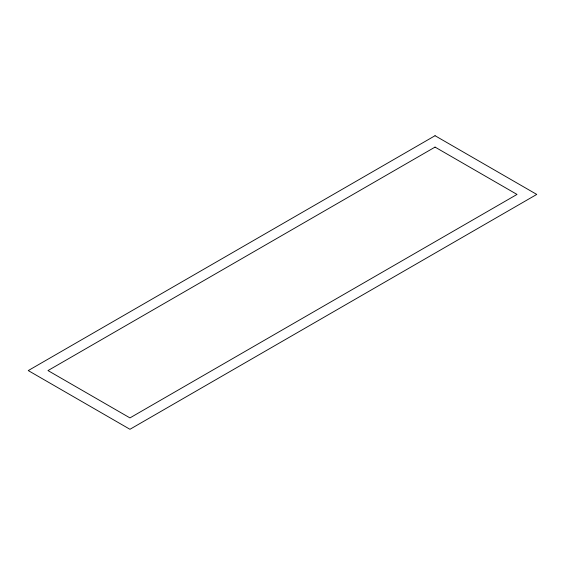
<?xml version="1.0" encoding="UTF-8"?>
<svg xmlns="http://www.w3.org/2000/svg" width="565" height="565" viewBox="0 0 565 565"><rect width="100%" height="100%" fill="white"/><g stroke="black" fill="none" stroke-linecap="round" stroke-linejoin="round"><path stroke-width="0.85" d="M435.05 135.713L28.25 370.576L129.95 429.287L536.75 194.424L435.05 135.713M435.05 147.098L47.983 370.576L129.95 417.902L517.017 194.424L435.05 147.098"/></g></svg>
